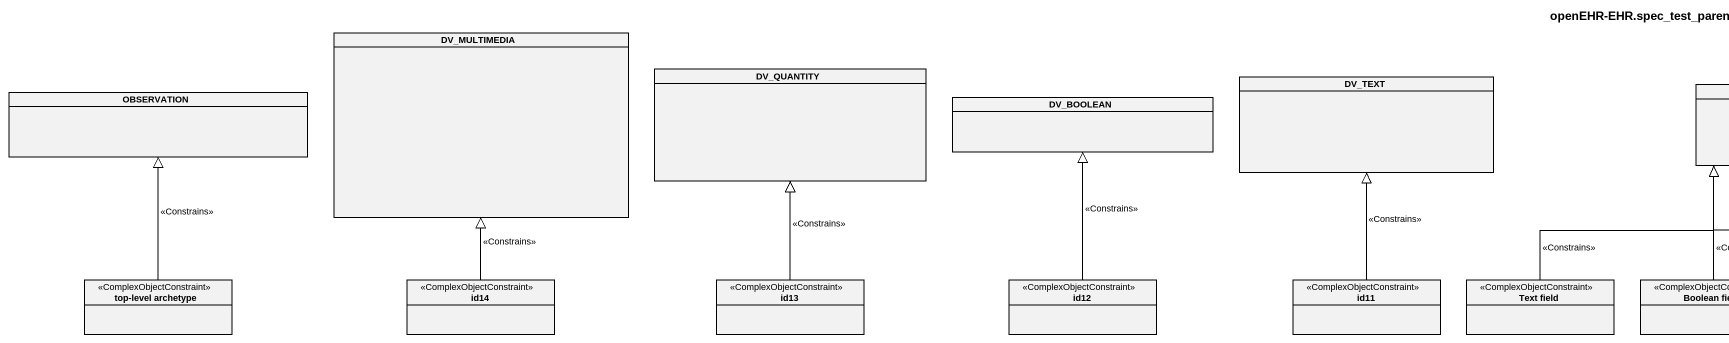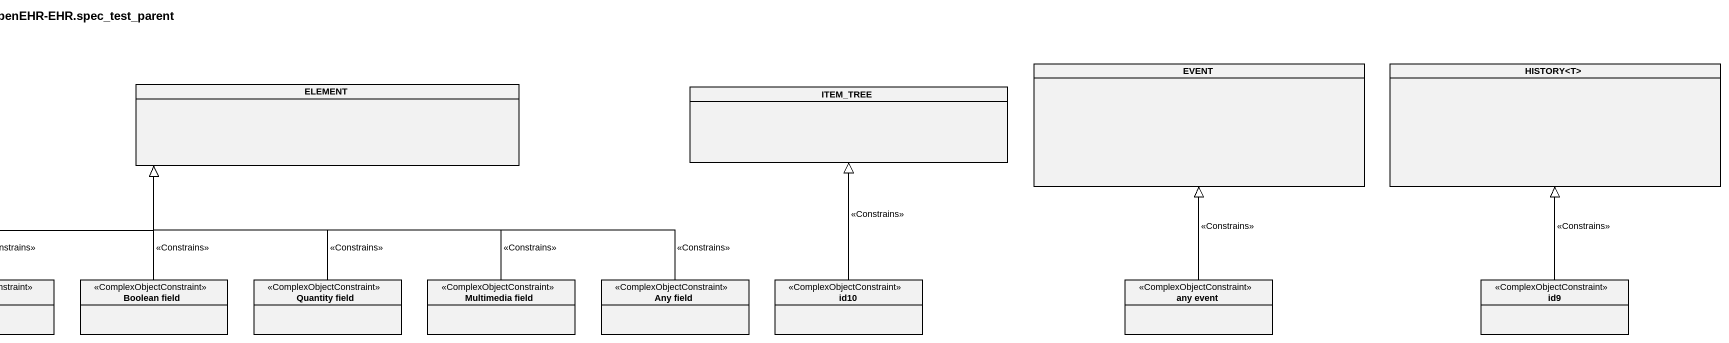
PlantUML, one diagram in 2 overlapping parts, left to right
@startuml
title openEHR-EHR.spec_test_parent
hide circle
hide empty members
class DV_MULTIMEDIA
class DV_QUANTITY
class DV_TEXT
class EVENT
class "HISTORY<T>" as HISTORY_T
class OBSERVATION
class DV_BOOLEAN
class ELEMENT
class ITEM_TREE
class "top-level archetype" as top_level_archetype <<ComplexObjectConstraint>>
class id14 <<ComplexObjectConstraint>>
class id13 <<ComplexObjectConstraint>>
class id12 <<ComplexObjectConstraint>>
class id11 <<ComplexObjectConstraint>>
class "Text field" as Text_field <<ComplexObjectConstraint>>
class "Boolean field" as Boolean_field <<ComplexObjectConstraint>>
class "Quantity field" as Quantity_field <<ComplexObjectConstraint>>
class "Multimedia field" as Multimedia_field <<ComplexObjectConstraint>>
class "Any field" as Any_field <<ComplexObjectConstraint>>
class id10 <<ComplexObjectConstraint>>
class "any event" as any_event <<ComplexObjectConstraint>>
class id9 <<ComplexObjectConstraint>>
top_level_archetype -up-|> OBSERVATION : <<Constrains>>
id14 -up-|> DV_MULTIMEDIA : <<Constrains>>
id13 -up-|> DV_QUANTITY : <<Constrains>>
id12 -up-|> DV_BOOLEAN : <<Constrains>>
id11 -up-|> DV_TEXT : <<Constrains>>
Text_field -right-|> ELEMENT : <<Constrains>>
Boolean_field -up-|> ELEMENT : <<Constrains>>
Quantity_field -up-|> ELEMENT : <<Constrains>>
Multimedia_field -up-|> ELEMENT : <<Constrains>>
Any_field -left-|> ELEMENT : <<Constrains>>
id10 -up-|> ITEM_TREE : <<Constrains>>
any_event -up-|> EVENT : <<Constrains>>
id9 -up-|> HISTORY_T : <<Constrains>>
@enduml
